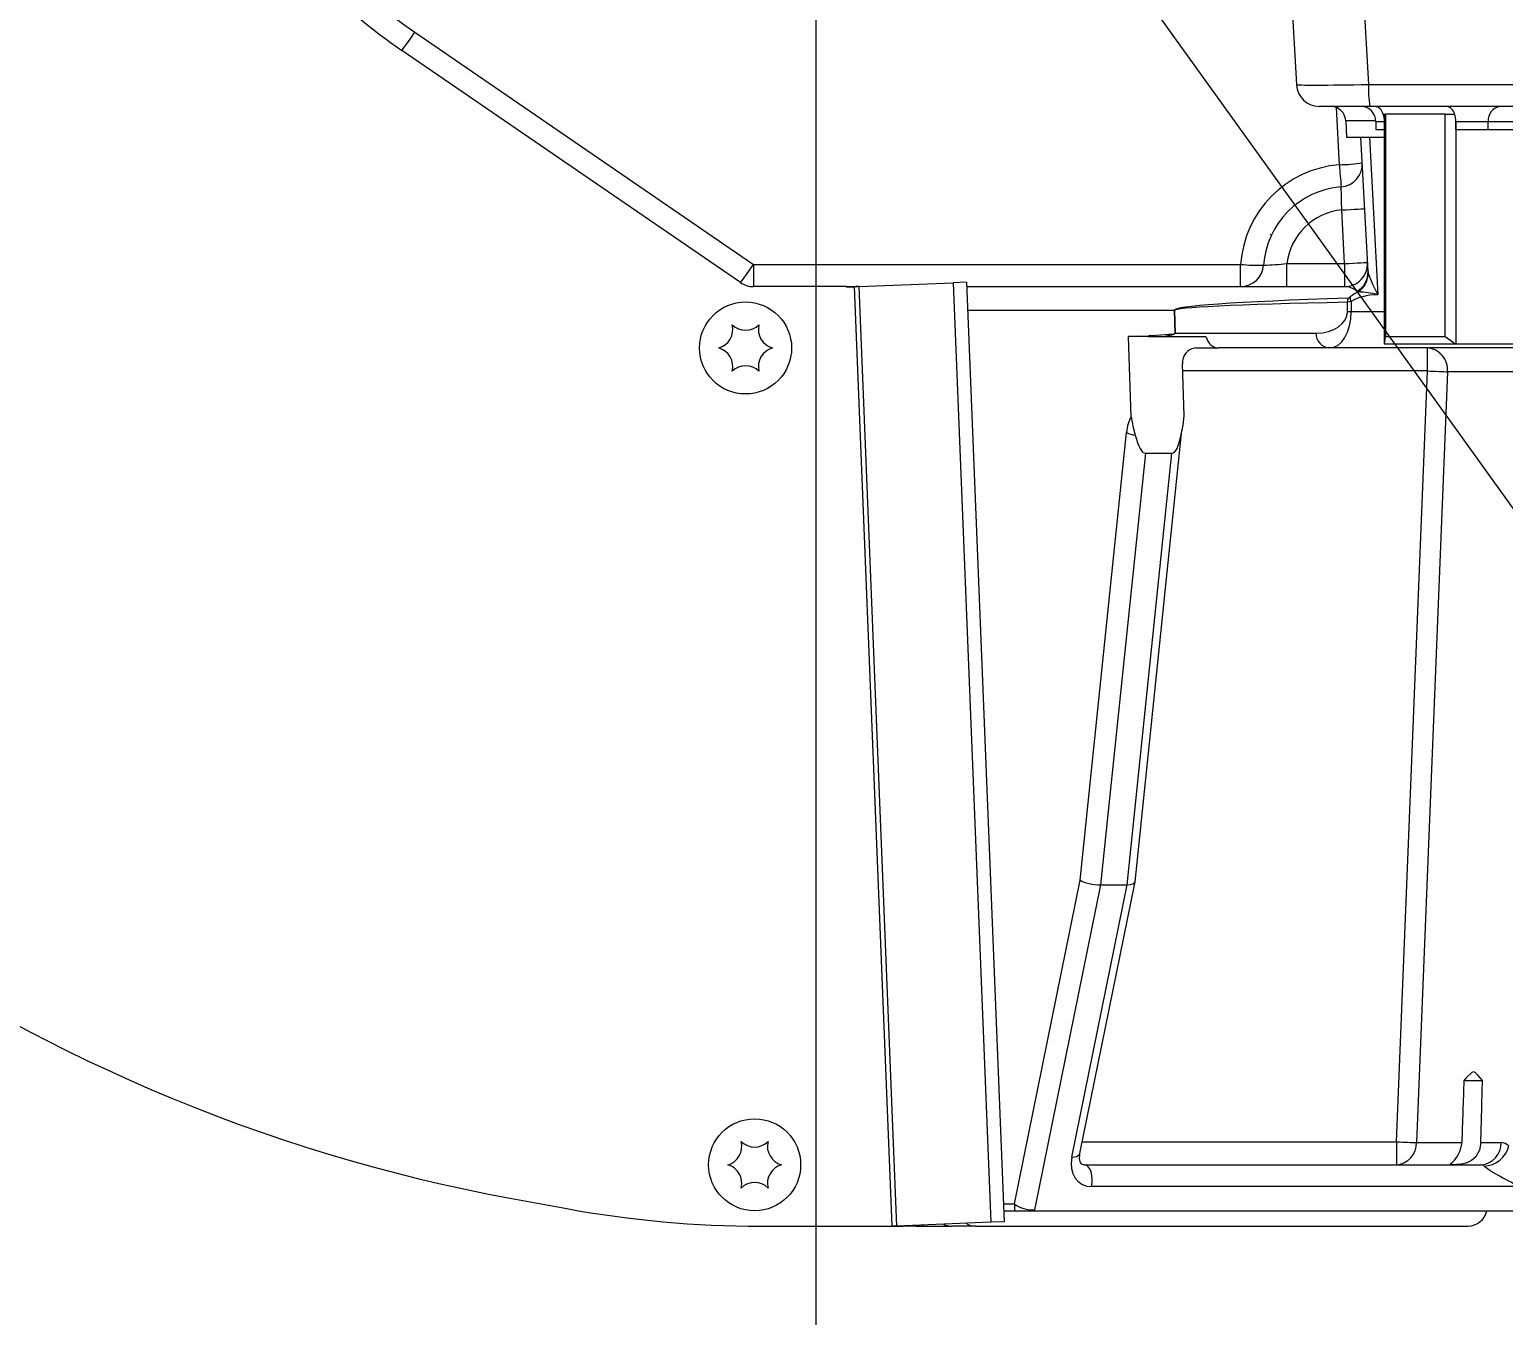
# Model space of a CAD drawing. Header units: millimetres. Extents: x 20 to 768, y 29 to 540.
# Drawn here: x 601.32 to 620.55, y 355.03 to 371.8 of the extents above; entities that cross this region are included whole.
import ezdxf

# ---------------------------------------------------------------- set-up
doc = ezdxf.new("R2010")
doc.units = ezdxf.units.MM
doc.linetypes.add('CENTERX2', pattern=[20.32, 12.7, -2.54, 2.54, -2.54])
doc.styles.add('SLDTEXTSTYLE0', font='TXT', dxfattribs={"width": 0.605})
doc.dimstyles.new('SLDDIMSTYLE1', dxfattribs={"dimtxt": 3.5, "dimasz": 3.5, "dimexe": 0, "dimexo": 0.0625, "dimgap": 0.875, "dimtad": 1, "dimtoh": 1, "dimdec": 4, "dimlfac": 10, "dimzin": 12, "dimdsep": 46, "dimtxsty": 'SLDTEXTSTYLE0', "dimsah": 1, "dimcen": 0.09, "dimadec": 1, "dimazin": 0, "dimtfac": 1, "dimtdec": 3, "dimtofl": 0, "dimtmove": 0, "dimatfit": 3, "dimfxl": 1, "dimfrac": 2, "dimtolj": 1, "dimtzin": 12, "dimarcsym": 0})
doc.dimstyles.new('SLDDIMSTYLE3', dxfattribs={"dimtxt": 3.5, "dimasz": 3.5, "dimexe": 0, "dimexo": 0.0625, "dimgap": 0.875, "dimtad": 1, "dimtoh": 1, "dimlfac": 10, "dimrnd": 1e-09, "dimzin": 12, "dimdsep": 46, "dimtxsty": 'SLDTEXTSTYLE0', "dimsah": 1, "dimcen": 0, "dimadec": 0, "dimazin": 0, "dimtfac": 1, "dimtdec": 3, "dimtofl": 0, "dimtmove": 0, "dimatfit": 3, "dimfxl": 1, "dimfrac": 2, "dimtolj": 1, "dimtzin": 12, "dimarcsym": 0})

# ---------------------------------------------------------------- blocks, each defined once
blk = doc.blocks.new('*D17')
at = {"color": 7, "linetype": 'Continuous', "lineweight": 0, "transparency": 16777216}
for p, q in [((668.128, 378.198), (767.702, 378.198)), ((463.857, 352.151), (457.826, 351.088))]:
    blk.add_line(p, q, dxfattribs=at)
blk.add_arc((611.578, 378.198), 154.624, 190, 0, dxfattribs=at)
for points in [[(766.202, 378.198), (765.624, 374.705), (766.701, 374.693)], [(459.303, 351.348), (459.421, 347.809), (460.479, 348.008)]]:
    blk.add_solid(points, dxfattribs=at)
at = {"color": 7, "linetype": 'Continuous', "lineweight": 0, "transparency": 16777216, "char_height": 3.5, "attachment_point": 1, "rotation": 5, "style": 'SLDTEXTSTYLE0'}
for s, insert in [('%%d', (627.595, 228.914)), ('170', (619.604, 228.225))]:
    blk.add_mtext(s, dxfattribs=dict(at, insert=insert))
blk = doc.blocks.new('*D19')
at = {"color": 7, "linetype": 'Continuous', "lineweight": 0, "transparency": 16777216}
for q in [(611.578, 378.198), (656.3, 316.032)]:
    blk.add_line((640.45, 338.064), q, dxfattribs=at)
blk.add_solid([(640.45, 338.064), (642.057, 334.909), (642.931, 335.538)], dxfattribs=at)
at = {"color": 7, "linetype": 'Continuous', "lineweight": 0, "transparency": 16777216, "char_height": 3.5, "attachment_point": 1, "rotation": 305.7305, "style": 'SLDTEXTSTYLE0'}
for s, insert in [('R', (649.988, 332.528)), ('494.4', (652.011, 329.716))]:
    blk.add_mtext(s, dxfattribs=dict(at, insert=insert))
blk = doc.blocks.new('SW_CENTERMARKSYMBOL_3')
at = {"color": 0, "linetype": 'Continuous', "lineweight": 0}
blk.add_line((0, -0.7), (0, -25.461), dxfattribs=at)

msp = doc.modelspace()

# ---------------------------------------------------------------- linework, layer by layer
at = {"color": 7, "linetype": 'Continuous', "lineweight": 15}
for p, q in [((617.642767, 374.631498), (617.844094, 371.081498)), ((618.584559, 374.632784), (618.785885, 371.082784)), ((606.345615, 371.765219), (610.76187, 368.738014)), ((610.592253, 368.501038), (606.175998, 371.528241)), ((618.785885, 371.082784), (623.392749, 371.082784)), ((618.802917, 370.798484), (618.143613, 370.798484)), ((618.330805, 370.801311), (618.369528, 370.781618)), ((623.409781, 370.798484), (618.802917, 370.798484)), ((618.975775, 370.698484), (618.996598, 370.698484)), ((618.992637, 367.698485), (618.992637, 370.698484)), ((618.996598, 370.698484), (619.007419, 370.698484)), ((619.007419, 370.698484), (619.007419, 367.798484)), ((619.784566, 370.698484), (619.007419, 370.698484)), ((619.784566, 370.698484), (619.887526, 370.698484)), ((619.784566, 367.798484), (619.784566, 370.698484)), ((619.887526, 370.698484), (619.90835, 370.698484)), ((618.488076, 370.608951), (618.499106, 370.398484)), ((618.881433, 370.598485), (618.881433, 370.498485)), ((618.992637, 370.498485), (618.992637, 370.598485)), ((619.925212, 370.598485), (619.925212, 367.698485)), ((620.347152, 370.598485), (619.925212, 370.598485)), ((619.925212, 370.498485), (619.925212, 370.598485)), ((622.053011, 370.598485), (620.347152, 370.598485)), ((620.347152, 370.498485), (620.347152, 370.598485)), ((618.499106, 370.398484), (618.992637, 370.398484)), ((618.77883, 368.644808), (618.686924, 370.398484)), ((618.881433, 370.498485), (618.992637, 370.498485)), ((619.925212, 370.498485), (620.347152, 370.498485)), ((620.347152, 370.498485), (622.056309, 370.498485)), ((618.472985, 368.748485), (618.436309, 369.448301)), ((610.76187, 368.738014), (610.76187, 368.448485)), ((610.76187, 368.738014), (617.117332, 368.738014)), ((617.117332, 368.448485), (617.117332, 368.738014)), ((617.719838, 368.448485), (617.719838, 368.748485)), ((617.719838, 368.748485), (618.472985, 368.748485)), ((618.472985, 368.748485), (618.472985, 368.448485)), ((618.77883, 368.644808), (618.781475, 368.624325)), ((611.9755, 368.448485), (610.76187, 368.448485)), ((611.9755, 368.448485), (611.97573, 368.442764)), ((611.9755, 368.448485), (612.118143, 368.448485)), ((611.97573, 368.442764), (612.07565, 368.446778)), ((612.07565, 368.446778), (612.567592, 356.198485)), ((612.13939, 368.449338), (613.367136, 368.498649)), ((612.6314, 356.199338), (612.13939, 368.449338)), ((613.540202, 368.5056), (613.367136, 368.498649)), ((613.367136, 368.498649), (613.859147, 356.248649)), ((613.540202, 368.5056), (614.032212, 356.255601)), ((613.542495, 368.448485), (618.472985, 368.448485)), ((618.510526, 368.125804), (618.510314, 368.244809)), ((618.557019, 368.253273), (618.557252, 368.122316)), ((618.650581, 368.378213), (618.634766, 368.388795)), ((616.253613, 368.138015), (616.253953, 368.138015)), ((616.262562, 367.841505), (616.253613, 368.138015)), ((616.253953, 368.138015), (616.262903, 367.841505)), ((616.262562, 367.841505), (616.262903, 367.841505)), ((616.262903, 367.841505), (618.101936, 367.841505)), ((615.688321, 366.751007), (615.656643, 367.798484)), ((615.909806, 367.798484), (615.656643, 367.798484)), ((615.909806, 367.798484), (615.93191, 367.798484)), ((615.93191, 367.798484), (616.092011, 367.798484)), ((616.092011, 367.798484), (616.665349, 367.798484)), ((616.533359, 367.648485), (616.833058, 367.648485)), ((618.274354, 367.648485), (616.833058, 367.648485)), ((620.733244, 367.648485), (618.274354, 367.648485)), ((618.992637, 367.698485), (619.007419, 367.798484)), ((619.925212, 367.698485), (618.992637, 367.698485)), ((619.007419, 367.798484), (619.784566, 367.798484)), ((619.554713, 367.348485), (619.554713, 367.648485)), ((619.784566, 367.798484), (619.925212, 367.698485)), ((621.813173, 367.698485), (619.925212, 367.698485)), ((616.380719, 366.764967), (616.360259, 367.441505)), ((619.149467, 357.298484), (619.554713, 367.348485)), ((619.814363, 367.338015), (619.409116, 357.288014)), ((615.022798, 360.71017), (615.628061, 366.545032)), ((615.740127, 360.687822), (616.346293, 366.531377)), ((615.874445, 366.27555), (615.290736, 360.648484)), ((615.636937, 360.648503), (616.220644, 366.27555)), ((615.874445, 366.27555), (616.220644, 366.27555)), ((614.166073, 356.488014), (615.022798, 360.71017)), ((615.289742, 360.648468), (614.429804, 356.410472)), ((614.915917, 357.1), (615.635945, 360.648484)), ((615.021291, 357.144753), (615.73984, 360.685943)), ((615.290736, 360.648484), (615.635945, 360.648484)), ((620.029197, 358.098484), (620.27194, 358.098484)), ((619.149467, 357.298484), (619.149467, 356.998485)), ((619.409116, 357.288014), (620.002054, 357.288014)), ((620.250062, 357.288014), (620.514194, 357.288014)), ((615.081478, 356.998485), (620.254545, 356.998485)), ((620.763331, 356.713961), (615.172109, 356.713961)), ((607.61093, 356.55914), (608.32628, 356.427992)), ((614.026474, 356.398485), (614.173816, 356.398485)), ((614.173816, 356.398485), (614.428, 356.398485)), ((614.428, 356.398485), (621.025807, 356.398485)), ((610.85087, 356.198485), (612.567592, 356.198485)), ((612.567592, 356.198485), (612.713671, 356.198485)), ((613.859147, 356.248649), (612.6314, 356.199338)), ((612.883377, 356.198485), (612.713671, 356.198485)), ((612.883377, 356.198485), (613.348544, 356.198485)), ((613.658347, 356.198485), (613.348544, 356.198485)), ((613.658347, 356.198485), (620.085036, 356.198485)), ((614.032212, 356.255601), (613.859147, 356.248649))]:
    msp.add_line(p, q, dxfattribs=at)
at = {"color": 8, "linetype": 'Continuous', "lineweight": 15}
for p, q in [((618.337644, 370.798484), (618.368418, 370.784699)), ((618.404889, 370.037355), (618.365784, 370.783522)), ((618.368418, 370.784699), (618.36946, 370.781551)), ((618.881159, 370.608951), (618.488076, 370.608951)), ((618.992637, 370.598485), (618.881433, 370.598485)), ((618.797975, 370.398484), (618.905697, 368.343037)), ((616.253613, 368.138015), (613.554965, 368.138015)), ((618.557252, 368.122316), (618.992637, 368.122316)), ((619.554713, 367.348485), (616.363072, 367.348485)), ((620.68503, 367.338015), (619.814363, 367.338015)), ((615.052485, 357.298484), (619.149467, 357.298484)), ((614.022878, 356.488014), (614.166073, 356.488014)), ((612.713671, 356.198485), (612.713503, 356.202636))]:
    msp.add_line(p, q, dxfattribs=at)
at = {"color": 8, "linetype": 'Continuous', "lineweight": 15, "flags": 128}
for points in [[(618.431411, 370.797181), (618.39829, 370.793408), (618.368418, 370.784699)], [(617.503315, 369.132976), (617.520545, 369.124778), (617.520713, 369.124698)], [(614.915917, 357.1), (614.948492, 357.102784), (614.976244, 357.108768), (614.998086, 357.117718), (615.013162, 357.129284), (615.020882, 357.143013), (615.021291, 357.144753)]]:
    msp.add_lwpolyline(points, dxfattribs=at)
at = {"color": 7, "linetype": 'Continuous', "lineweight": 15, "flags": 128}
for points in [[(618.436309, 369.448301), (618.494756, 369.451365), (618.550957, 369.45431), (618.602752, 369.457025), (618.64815, 369.459404), (618.685408, 369.461356), (618.713093, 369.462808), (618.730142, 369.463701), (618.735898, 369.464003)], [(618.472985, 368.748485), (618.531432, 368.751548), (618.587633, 368.754493), (618.639428, 368.757207), (618.684826, 368.759587), (618.722084, 368.761539), (618.749769, 368.76299), (618.766817, 368.763884), (618.772573, 368.764185)], [(612.13939, 368.449338), (612.134041, 368.449123), (612.127693, 368.448868), (612.120455, 368.448577), (612.11245, 368.448256), (612.103815, 368.447909), (612.094699, 368.447543), (612.085256, 368.447164), (612.07565, 368.446778)], [(618.557019, 368.253273), (618.536995, 368.247853), (618.510314, 368.244809)], [(619.554713, 367.348485), (619.593852, 367.346906), (619.632321, 367.345355), (619.669462, 367.343857), (619.704637, 367.342439), (619.737246, 367.341124), (619.766729, 367.339935), (619.792582, 367.338893), (619.814363, 367.338015)], [(615.688321, 366.751007), (615.713488, 366.611561), (615.743157, 366.511361)], [(616.340494, 366.521488), (616.367905, 366.641469), (616.380719, 366.764967)], [(616.346293, 366.531377), (616.351928, 366.570662), (616.356858, 366.589435)], [(620.27194, 358.098484), (620.211732, 358.16849), (620.178533, 358.20029), (620.156579, 358.210292), (620.133562, 358.203504), (620.058789, 358.13135), (620.029197, 358.098484)], [(619.149467, 357.298484), (619.188606, 357.296906), (619.227075, 357.295355), (619.264215, 357.293857), (619.299391, 357.292438), (619.331999, 357.291124), (619.361482, 357.289935), (619.387336, 357.288894), (619.409116, 357.288014)], [(620.250062, 357.288014), (620.233356, 357.189546), (620.187021, 357.103255), (620.130723, 357.052692), (620.060667, 357.020084), (619.994743, 357.005514), (619.933363, 357.000125), (619.882475, 356.999045), (619.853264, 357.00021), (619.851403, 357.007288), (619.874318, 357.02762), (619.909095, 357.062688), (619.946067, 357.112047), (619.980585, 357.181161), (620.00122, 357.273034), (620.002054, 357.288014)], [(615.081478, 356.998485), (615.067484, 356.999584), (615.047707, 357.006885), (615.028995, 357.029439), (615.017369, 357.070989), (615.019103, 357.132627), (615.021291, 357.144753)], [(615.172109, 356.713961), (615.179764, 356.761608), (615.181264, 356.811565), (615.176516, 356.860703), (615.165817, 356.905944), (615.149837, 356.944458), (615.129577, 356.973829), (615.106305, 356.992223), (615.081478, 356.998485)]]:
    msp.add_lwpolyline(points, dxfattribs=at)
at = {"color": 7, "linetype": 'CENTERX2', "lineweight": 0}
for radius in [49.44, 30.73]:
    msp.add_circle((611.578143, 378.198485), radius, dxfattribs=at)
at = {"color": 7, "linetype": 'Continuous', "lineweight": 15}
for centre in [(610.659813, 367.648485), (610.778143, 356.998485)]:
    msp.add_circle(centre, 0.6, dxfattribs=at)
at = {"color": 7, "linetype": 'CENTERX2', "lineweight": 0}
msp.add_arc((611.578143, 378.198485), 150, 190, 170, dxfattribs=at)
at = {"color": 7, "linetype": 'Continuous', "lineweight": 15}
for centre, radius, start, end in [((611.578143, 378.198485), 22, 157.5120898, 259.6111422), ((610.133732, 377.302005), 7, 211.8259624, 235.5705892), ((610.133732, 377.291535), 6.7, 211.8259624, 235.5705892), ((603.288539, 373.774133), 3.658067, 322.1239007, 326.6896512), ((620.025807, 371.014406), 1.241805, 176.8435228, 190.0133246), ((618.143613, 371.098485), 0.3, 183.5648377, 270), ((618.28835, 370.598485), 0.2, 3, 66.1267528), ((618.681433, 370.598485), 0.2, 0, 90), ((618.848663, 370.669338), 0.13041, 12.9144964, 82.0179503), ((618.697408, 370.600124), 0.295233, 359.6818831, 19.4607515), ((619.78124, 370.66934), 0.130408, 12.9138948, 82.0181617), ((619.629953, 370.600117), 0.295264, 359.6833132, 19.4601516), ((620.528061, 370.618288), 0.181989, 98.0482532, 186.2469515), ((618.514009, 368.641614), 1.4, 94.4703191, 176.0516302), ((618.366617, 372.20337), 2.166352, 271.0122719, 278.9723769), ((644.566345, 372.011619), 26.235843, 184.3156233, 184.9479962), ((618.404889, 370.047825), 0.3, 274.4703191, 3), ((618.514009, 368.652084), 1.1, 94.4703191, 176.0516302), ((606.769067, 369.286518), 11.668364, 0.7944386, 2.2702561), ((618.514009, 368.652084), 0.8, 95.5736414, 173.0790016), ((607.704703, 370.747003), 3.658184, 322.1238626, 326.6894593), ((617.340159, 370.882966), 2.156494, 264.0691276, 272.0319044), ((617.117332, 368.748485), 0.3, 270, 356.0516302), ((617.263632, 373.209146), 4.483929, 271.9552586, 275.8395184), ((618.472985, 368.748485), 0.3, 270, 3), ((618.498763, 368.633867), 0.28028, 299.0280872, 2.2371225), ((618.488421, 368.622321), 0.29306, 303.5960155, 0.3917929), ((620.438991, 369.188242), 1.750818, 198.7892519, 208.865088), ((610.76187, 368.748485), 0.3, 235.5705892, 270), ((618.622556, 368.249211), 0.112327, 154.1393624, 182.2456626), ((618.507948, 368.351083), 0.05458, 284.351453, 316.5076134), ((618.654988, 368.299548), 0.108348, 172.5922449, 205.2835753), ((618.612128, 367.156642), 1.222177, 76.1015886, 88.1970281), ((618.59613, 368.957943), 0.836531, 264.1265475, 267.3362557), ((610.242698, 367.889306), 0.249999, 285.5728041, 14.4272172), ((610.659813, 368.130128), 0.249999, 225.5728312, 314.4271688), ((611.07693, 367.889307), 0.25, 165.5729727, 254.427006), ((618.288492, 367.834631), 0.186683, 177.8899603, 265.6565204), ((610.242697, 367.407662), 0.25, 345.5729653, 74.4270134), ((611.076932, 367.407661), 0.250001, 105.5733166, 194.4267046), ((615.934877, 367.782632), 0.029662, 98.371109, 147.6946279), ((616.045766, 367.816703), 0.115304, 182.3483685, 189.0909847), ((616.548471, 367.459974), 0.189116, 94.5832972, 185.6044921), ((619.532046, 367.365719), 0.283673, 354.3953895, 85.4168615), ((610.659813, 367.16684), 0.25, 45.5729519, 134.4270481), ((615.801716, 366.925072), 0.417835, 245.4425897, 261.9436212), ((610.36103, 357.239305), 0.249997, 285.5723028, 14.4277185), ((610.778143, 357.480129), 0.25, 225.5729642, 314.4270358), ((611.195259, 357.239307), 0.249999, 165.5728588, 254.4271331), ((619.128828, 357.278185), 0.28046, 274.2201713, 2.008561), ((620.233906, 357.278185), 0.28046, 274.2201713, 2.008561), ((620.276598, 357.329734), 0.349202, 272.8796675, 345.8277178), ((610.361026, 356.757662), 0.250001, 345.5731165, 74.4268623), ((611.195262, 356.757661), 0.250002, 105.5734144, 194.4265936), ((610.778143, 356.51684), 0.25, 45.5729499, 134.4270501), ((614.410074, 356.830627), 0.420619, 234.5424358, 272.6885266), ((610.85087, 370.198485), 14, 259.6111422, 270), ((620.072696, 356.463598), 0.2654, 272.6649525, 345.7981933), ((612.651234, 352.332465), 3.866924, 90.2938724, 91.2394117), ((612.909914, 356.348907), 0.152745, 259.9950614, 297.4440297), ((613.659719, 356.432753), 0.234273, 237.3233522, 269.6643934)]:
    msp.add_arc(centre, radius, start, end, dxfattribs=at)
at = {"color": 8, "linetype": 'Continuous', "lineweight": 15}
for centre, radius, start, end in [((616.331441, 366.533441), 0.014994, 307.1388405, 352.0882852), ((613.349459, 356.430428), 0.231945, 242.9062979, 269.7739205)]:
    msp.add_arc(centre, radius, start, end, dxfattribs=at)
msp.add_ellipse((618.844737, 371.098485), major_axis=(1.000644, 0.016978), ratio=0.014714261, start_param=3.142176909, end_param=4.653291042, dxfattribs=at)
at = {"color": 7, "linetype": 'Continuous', "lineweight": 15}
for centre, major_axis, ratio, start_param, end_param in [((618.504429, 368.148485), (-0.107747, 0.286254), 0.833155056, 5.337525873, 5.979296981), ((631.266086, 368.148485), (15.012476, 0.010293), 0.019971613, 2.584748589, 3.142182147), ((631.179877, 368.144995), (14.925925, 0.0069), 0.013391527, 2.584557097, 3.141990654), ((618.974011, 368.148485), (0.520471, 0.012612), 0.575891047, 2.227314065, 2.517042545), ((618.911165, 368.143251), (0.433943, 0.008554), 0.460468747, 1.574321685, 2.516313584), ((618.078808, 368.141505), (0.431189, -0.030881), 0.692054533, 4.815509409, 6.333945858), ((618.251226, 368.148485), (-0.036756, 0.4995), 0.608397899, 3.096853321, 4.61528977), ((608.885875, 367.844995), (7.376687, -0.003531), 0.013547764, 5.982030849, 6.283600712), ((608.972425, 367.848485), (7.29048, -0.007151), 0.027415496, 6.066265214, 6.284038884), ((616.833058, 367.848485), (0, 0.2), 0.866045323, 1.823476582, 3.141592654), ((615.824378, 366.441505), (-0.016119, 0.399919), 0.499391259, 0.665919285, 1.288870856), ((615.852641, 367.048291), (-0.022957, 0.772724), 0.224083496, 2.332333832, 3.134935345), ((616.19884, 367.048291), (-0.022957, 0.772724), 0.224083496, 3.134935345, 3.955602413), ((615.195897, 360.71715), (0.19791, -0.030271), 0.31296947, 3.697593664, 5.253640292), ((615.080494, 359.604641), (0.21584, 1.043277), 0.159383067, 0.032962242, 0.038679164), ((615.753904, 361.760994), (0.120841, 1.112353), 0.15399286, 3.158320237, 3.16403716), ((615.542096, 360.71715), (0.19791, -0.030271), 0.31296947, 5.259357214, 6.298348556), ((620.098781, 356.386039), (0.216572, 7.159062), 0.017444425, 1.329782524, 1.44499756), ((620.098781, 356.386039), (0.216572, 7.159062), 0.017444425, 4.839243186, 4.954458223), ((620.499073, 356.788015), (0.020149, 0.499899), 0.499391259, 5.881728776, 6.30331139), ((615.26537, 357.113961), (0.23802, 0.357981), 0.74979063, 2.068175876, 3.604065618), ((620.239424, 356.798485), (0.020086, 0.199751), 0.496227428, 5.911459333, 6.333041946), ((620.672701, 356.798485), (0.387661, -0.197478), 0.081677366, 3.404190548, 4.989736574), ((614.426537, 356.498485), (0.084901, 0.291257), 0.846840474, 1.847717778, 2.152648103), ((614.517167, 356.413961), (0.059505, 0.089495), 0.74979063, 2.068175876, 2.188657332)]:
    msp.add_ellipse(centre, major_axis=major_axis, ratio=ratio, start_param=start_param, end_param=end_param, dxfattribs=at)

# ---------------------------------------------------------------- block references
at = {"color": 7, "linetype": 'Continuous', "lineweight": 0}
msp.add_blockref('SW_CENTERMARKSYMBOL_3', (611.578143, 378.198485), dxfattribs=at)

# ---------------------------------------------------------------- dimensions: what is measured, and where the dimension line sits
dim = msp.add_angular_dim_2l(base=(625.054523, 224.162753), line1=((611.578143, 378.198485), (463.85698, 352.151258)), line2=((668.128225, 378.198485), (456.415654, 378.198485)), text='170%%d', dimstyle='SLDDIMSTYLE1', dxfattribs=at)
dim.commit()
dim.dimension.update_dxf_attribs({"geometry": '*D17', "text_midpoint": (625.054523, 224.162753), "dimtype": 162})
dim = msp.add_radius_dim(center=(611.578143, 378.198485), mpoint=(640.449795, 338.064443), dimstyle='SLDDIMSTYLE3', dxfattribs=at)
dim.commit()
dim.dimension.update_dxf_attribs({"geometry": '*D19', "text_midpoint": (650.880884, 323.56437), "dimtype": 164})

doc.saveas('drawing.dxf')
